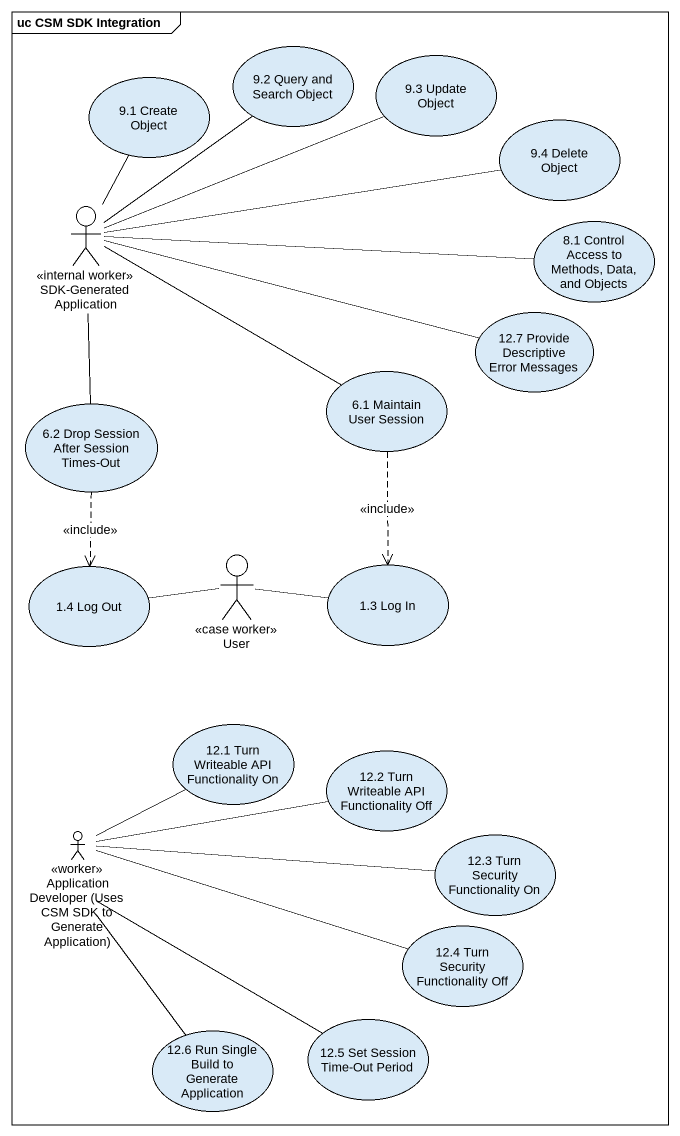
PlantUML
@startuml
mainframe uc CSM SDK Integration
usecase "9.2 Query and Search Object" as u9_2_Query_and_Search_Object
usecase "9.3 Update Object" as u9_3_Update_Object
usecase "9.1 Create Object" as u9_1_Create_Object
usecase "9.4 Delete Object" as u9_4_Delete_Object
actor "SDK-Generated Application" as SDK_Generated_Application <<internal worker>>
usecase "8.1 Control Access to Methods, Data, and Objects" as u8_1_Control_Access_to
usecase "12.7 Provide Descriptive Error Messages" as u12_7_Provide_Descriptive
usecase "6.1 Maintain User Session" as u6_1_Maintain_User_Session
usecase "6.2 Drop Session After Session Times-Out" as u6_2_Drop_Session_After
usecase "1.4 Log Out" as u1_4_Log_Out
actor User <<case worker>>
usecase "1.3 Log In" as u1_3_Log_In
usecase "12.1 Turn Writeable API Functionality On" as u12_1_Turn_Writeable_API
usecase "12.2 Turn Writeable API Functionality Off" as u12_2_Turn_Writeable_API
actor "Application Developer (Uses CSM SDK to Generate Application)" as Application_Developer_Uses <<worker>>
usecase "12.3 Turn Security Functionality On" as u12_3_Turn_Security
usecase "12.4 Turn Security Functionality Off" as u12_4_Turn_Security
usecase "12.6 Run Single Build to Generate Application" as u12_6_Run_Single_Build_to
usecase "12.5 Set Session Time-Out Period" as u12_5_Set_Session_Time_Out
SDK_Generated_Application -up- u9_2_Query_and_Search_Object
SDK_Generated_Application -right- u9_3_Update_Object
SDK_Generated_Application -up- u9_1_Create_Object
SDK_Generated_Application -right- u9_4_Delete_Object
SDK_Generated_Application -right- u8_1_Control_Access_to
SDK_Generated_Application -right- u12_7_Provide_Descriptive
SDK_Generated_Application -right- u6_1_Maintain_User_Session
SDK_Generated_Application -- u6_2_Drop_Session_After
u6_1_Maintain_User_Session ..> u1_3_Log_In : <<include>>
u6_2_Drop_Session_After ..> u1_4_Log_Out : <<include>>
User -left- u1_4_Log_Out
User -right- u1_3_Log_In
Application_Developer_Uses -up- u12_1_Turn_Writeable_API
Application_Developer_Uses -right- u12_2_Turn_Writeable_API
Application_Developer_Uses -right- u12_3_Turn_Security
Application_Developer_Uses -right- u12_4_Turn_Security
Application_Developer_Uses -- u12_6_Run_Single_Build_to
Application_Developer_Uses -- u12_5_Set_Session_Time_Out
@enduml
